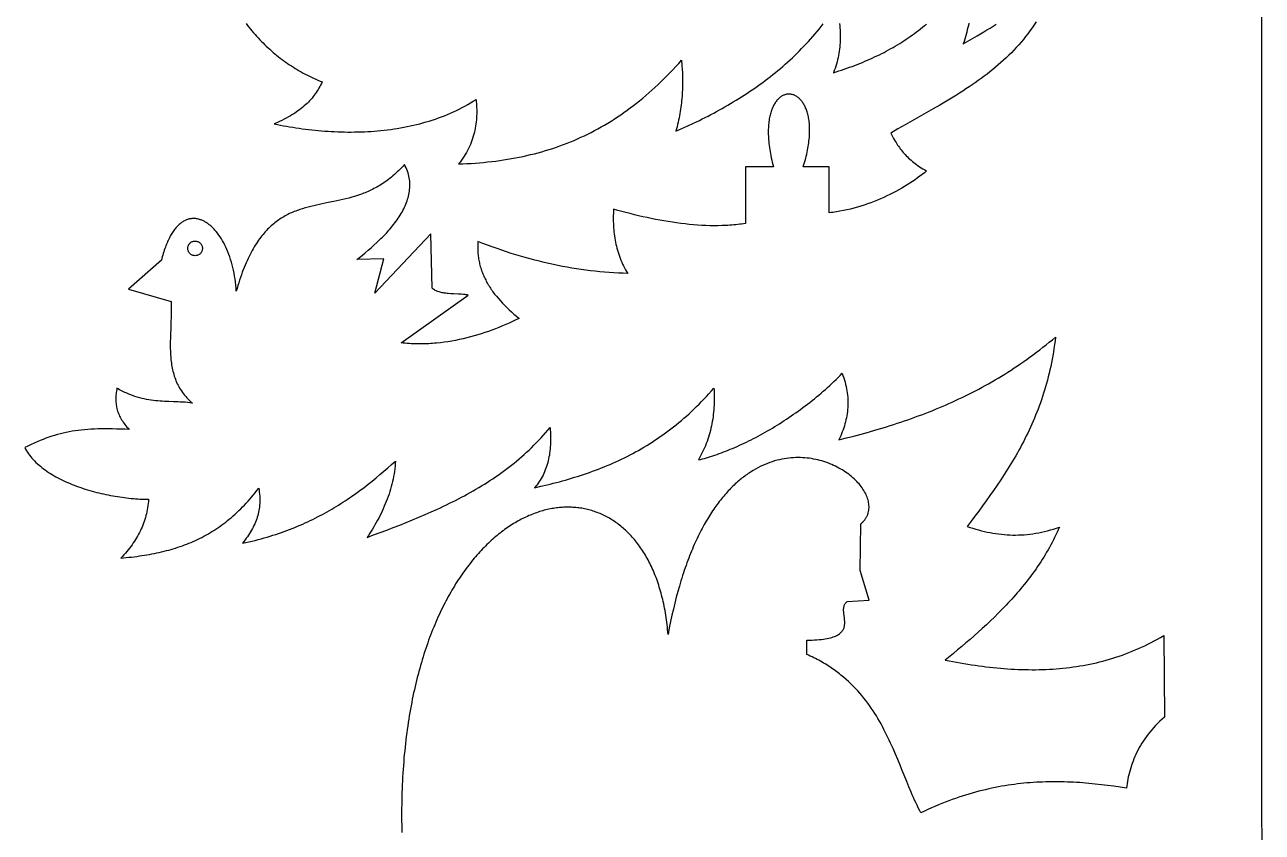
# Model space of a CAD drawing. Extents: x 2 to 372, y 3 to 246.
# Drawn here: x 1.7 to 94.9, y 63.6 to 124.4 of the extents above; entities that cross this region are included whole.
import ezdxf

# ---------------------------------------------------------------- set-up
doc = ezdxf.new("R2010")
doc.units = 0
doc.layers.add('Default_Layer', color=1, linetype='CONTINUOUS')
doc.layers.add('Vetor', color=1, linetype='CONTINUOUS')

msp = doc.modelspace()

# ---------------------------------------------------------------- linework, layer by layer
at = {"layer": 'Default_Layer'}
msp.add_lwpolyline([(13.984, 107.52), (13.986, 107.576), (13.995, 107.631), (14.008, 107.684), (14.027, 107.734), (14.05, 107.782), (14.077, 107.828), (14.109, 107.87), (14.145, 107.909), (14.184, 107.945), (14.226, 107.976), (14.271, 108.004), (14.319, 108.027), (14.37, 108.045), (14.423, 108.059), (14.477, 108.067), (14.534, 108.07), (14.59, 108.067), (14.644, 108.059), (14.697, 108.045), (14.748, 108.027), (14.796, 108.004), (14.841, 107.976), (14.883, 107.945), (14.922, 107.909), (14.958, 107.87), (14.99, 107.828), (15.017, 107.782), (15.04, 107.734), (15.059, 107.684), (15.072, 107.631), (15.081, 107.576), (15.084, 107.52), (15.081, 107.464), (15.072, 107.409), (15.059, 107.357), (15.04, 107.306), (15.017, 107.258), (14.99, 107.213), (14.958, 107.17), (14.922, 107.131), (14.883, 107.096), (14.841, 107.064), (14.796, 107.037), (14.748, 107.013), (14.697, 106.995), (14.644, 106.981), (14.59, 106.973), (14.534, 106.97), (14.477, 106.973), (14.423, 106.981), (14.37, 106.995), (14.319, 107.013), (14.271, 107.037), (14.226, 107.064), (14.184, 107.096), (14.145, 107.131), (14.109, 107.17), (14.077, 107.213), (14.05, 107.258), (14.027, 107.306), (14.008, 107.357), (13.995, 107.409), (13.986, 107.464), (13.984, 107.52)], close=True, dxfattribs=at)
at = {"layer": 'Vetor'}
for points in [[(94.917, 2.779), (94.897, 125.026)], [(77.884, 124.586), (77.734, 124.353), (77.58, 124.125), (77.421, 123.901), (77.259, 123.681), (77.093, 123.465), (76.923, 123.254), (76.75, 123.046), (76.573, 122.842), (76.392, 122.642), (76.208, 122.445), (76.02, 122.252), (75.829, 122.062), (75.634, 121.875), (75.437, 121.691), (75.236, 121.51), (75.032, 121.332), (74.825, 121.156), (74.614, 120.983), (74.401, 120.813), (74.185, 120.645), (73.966, 120.478), (73.744, 120.314), (73.52, 120.152), (73.293, 119.992), (73.063, 119.833), (72.831, 119.676), (72.596, 119.52), (72.359, 119.366), (72.12, 119.213), (71.878, 119.061), (71.634, 118.909), (71.387, 118.759), (71.139, 118.609), (70.636, 118.311), (70.126, 118.014), (69.608, 117.717), (69.084, 117.42), (68.016, 116.819), (67.474, 116.513), (66.928, 116.202), (67.04, 115.992), (67.153, 115.788), (67.27, 115.589), (67.33, 115.491), (67.391, 115.395), (67.454, 115.299), (67.518, 115.205), (67.583, 115.112), (67.651, 115.02), (67.721, 114.929), (67.793, 114.839), (67.867, 114.75), (67.943, 114.662), (68.022, 114.575), (68.104, 114.488), (68.189, 114.403), (68.277, 114.318), (68.368, 114.234), (68.462, 114.151), (68.56, 114.069), (68.662, 113.987), (68.768, 113.906), (68.877, 113.825), (68.99, 113.745), (69.108, 113.665), (69.23, 113.586), (69.357, 113.508), (69.489, 113.429), (69.625, 113.352), (69.465, 113.219), (69.298, 113.086), (69.126, 112.953), (68.947, 112.821), (68.763, 112.69), (68.573, 112.56), (68.378, 112.431), (68.177, 112.304), (67.972, 112.178), (67.762, 112.054), (67.547, 111.932), (67.328, 111.812), (67.105, 111.695), (66.877, 111.58), (66.646, 111.468), (66.411, 111.359), (66.172, 111.254), (65.93, 111.151), (65.685, 111.053), (65.437, 110.958), (65.187, 110.868), (64.933, 110.781), (64.678, 110.699), (64.42, 110.622), (64.16, 110.549), (63.898, 110.482), (63.635, 110.42), (63.37, 110.363), (63.104, 110.312), (62.97, 110.288), (62.836, 110.267), (62.702, 110.246), (62.568, 110.227), (62.434, 110.21), (62.299, 110.195), (62.299, 113.658), (60.338, 113.658), (60.389, 113.823), (60.438, 113.985), (60.483, 114.145), (60.526, 114.303), (60.565, 114.458), (60.601, 114.61), (60.635, 114.761), (60.665, 114.908), (60.693, 115.053), (60.718, 115.196), (60.74, 115.336), (60.759, 115.474), (60.776, 115.609), (60.791, 115.742), (60.802, 115.872), (60.812, 116), (60.819, 116.126), (60.823, 116.248), (60.825, 116.369), (60.825, 116.486), (60.823, 116.602), (60.818, 116.715), (60.812, 116.825), (60.803, 116.932), (60.792, 117.038), (60.779, 117.14), (60.765, 117.24), (60.748, 117.338), (60.73, 117.433), (60.71, 117.526), (60.688, 117.616), (60.664, 117.703), (60.639, 117.788), (60.612, 117.87), (60.584, 117.95), (60.554, 118.027), (60.523, 118.102), (60.49, 118.174), (60.456, 118.243), (60.421, 118.31), (60.384, 118.374), (60.346, 118.436), (60.308, 118.495), (60.268, 118.552), (60.227, 118.606), (60.185, 118.657), (60.142, 118.706), (60.098, 118.752), (60.053, 118.795), (60.008, 118.836), (59.962, 118.874), (59.915, 118.91), (59.867, 118.943), (59.819, 118.973), (59.771, 119.001), (59.721, 119.026), (59.672, 119.048), (59.622, 119.068), (59.572, 119.085), (59.521, 119.1), (59.47, 119.112), (59.419, 119.121), (59.368, 119.127), (59.317, 119.131), (59.265, 119.132), (59.214, 119.131), (59.163, 119.126), (59.111, 119.12), (59.06, 119.11), (59.009, 119.098), (58.959, 119.083), (58.909, 119.065), (58.859, 119.045), (58.809, 119.022), (58.76, 118.996), (58.711, 118.967), (58.663, 118.936), (58.616, 118.902), (58.569, 118.866), (58.523, 118.826), (58.478, 118.784), (58.433, 118.739), (58.389, 118.692), (58.346, 118.642), (58.305, 118.588), (58.264, 118.533), (58.224, 118.474), (58.185, 118.413), (58.147, 118.349), (58.111, 118.282), (58.076, 118.212), (58.042, 118.14), (58.009, 118.065), (57.978, 117.987), (57.949, 117.906), (57.92, 117.823), (57.894, 117.736), (57.868, 117.647), (57.845, 117.555), (57.823, 117.461), (57.803, 117.363), (57.785, 117.263), (57.769, 117.16), (57.754, 117.054), (57.741, 116.945), (57.731, 116.834), (57.722, 116.719), (57.716, 116.602), (57.711, 116.482), (57.709, 116.359), (57.709, 116.233), (57.712, 116.105), (57.716, 115.973), (57.723, 115.839), (57.733, 115.702), (57.745, 115.562), (57.759, 115.419), (57.776, 115.274), (57.796, 115.125), (57.819, 114.974), (57.844, 114.819), (57.872, 114.662), (57.902, 114.502), (57.936, 114.339), (57.972, 114.173), (58.012, 114.004), (58.055, 113.833), (58.1, 113.658), (55.985, 113.658), (55.985, 109.398), (55.843, 109.375), (55.699, 109.354), (55.555, 109.335), (55.41, 109.317), (55.264, 109.301), (55.118, 109.286), (54.971, 109.273), (54.823, 109.261), (54.675, 109.251), (54.526, 109.243), (54.226, 109.23), (53.923, 109.223), (53.619, 109.222), (53.312, 109.226), (53.004, 109.235), (52.694, 109.25), (52.382, 109.269), (52.069, 109.293), (51.755, 109.322), (51.439, 109.356), (51.123, 109.394), (50.806, 109.436), (50.488, 109.482), (50.17, 109.532), (49.851, 109.586), (49.532, 109.643), (49.213, 109.704), (48.894, 109.768), (48.576, 109.836), (48.257, 109.906), (47.94, 109.979), (47.623, 110.055), (47.307, 110.134), (46.992, 110.215), (46.678, 110.298), (46.365, 110.383), (46.054, 110.47), (46.045, 110.316), (46.039, 110.161), (46.034, 110.006), (46.032, 109.851), (46.032, 109.696), (46.035, 109.54), (46.039, 109.385), (46.046, 109.229), (46.056, 109.074), (46.068, 108.919), (46.083, 108.763), (46.101, 108.608), (46.121, 108.454), (46.144, 108.299), (46.17, 108.145), (46.2, 107.991), (46.232, 107.838), (46.267, 107.685), (46.306, 107.533), (46.347, 107.382), (46.392, 107.231), (46.441, 107.08), (46.493, 106.931), (46.548, 106.782), (46.607, 106.634), (46.67, 106.487), (46.736, 106.341), (46.807, 106.196), (46.881, 106.052), (46.959, 105.91), (47.041, 105.768), (47.127, 105.627), (47.127, 105.627), (46.774, 105.641), (46.422, 105.658), (46.071, 105.679), (45.72, 105.703), (45.369, 105.732), (45.019, 105.764), (44.668, 105.8), (44.318, 105.84), (43.969, 105.884), (43.619, 105.932), (43.269, 105.984), (42.919, 106.039), (42.569, 106.099), (42.219, 106.163), (41.869, 106.231), (41.519, 106.303), (41.168, 106.38), (40.817, 106.46), (40.466, 106.545), (40.114, 106.633), (39.762, 106.726), (39.409, 106.824), (39.056, 106.925), (38.701, 107.031), (38.347, 107.142), (37.991, 107.256), (37.635, 107.375), (37.277, 107.499), (36.919, 107.627), (36.56, 107.759), (36.2, 107.896), (35.838, 108.037), (35.831, 107.934), (35.825, 107.83), (35.822, 107.727), (35.82, 107.625), (35.82, 107.524), (35.823, 107.423), (35.827, 107.322), (35.832, 107.222), (35.84, 107.122), (35.85, 107.023), (35.861, 106.925), (35.874, 106.827), (35.89, 106.729), (35.907, 106.632), (35.925, 106.536), (35.946, 106.44), (35.968, 106.344), (35.993, 106.249), (36.019, 106.154), (36.047, 106.06), (36.076, 105.966), (36.108, 105.873), (36.141, 105.78), (36.176, 105.687), (36.212, 105.595), (36.251, 105.503), (36.291, 105.412), (36.333, 105.321), (36.377, 105.23), (36.422, 105.14), (36.469, 105.05), (36.518, 104.961), (36.569, 104.871), (36.621, 104.783), (36.675, 104.694), (36.73, 104.606), (36.788, 104.518), (36.847, 104.431), (36.907, 104.344), (36.97, 104.257), (37.099, 104.084), (37.235, 103.913), (37.378, 103.742), (37.527, 103.573), (37.682, 103.404), (37.844, 103.237), (38.012, 103.07), (38.187, 102.904), (38.367, 102.739), (38.554, 102.575), (38.747, 102.412), (38.946, 102.249), (38.698, 102.129), (38.448, 102.012), (38.195, 101.898), (37.94, 101.786), (37.683, 101.677), (37.424, 101.571), (37.162, 101.469), (36.898, 101.369), (36.632, 101.274), (36.364, 101.181), (36.094, 101.093), (35.823, 101.009), (35.549, 100.928), (35.273, 100.852), (34.996, 100.781), (34.717, 100.714), (34.436, 100.652), (34.153, 100.595), (33.869, 100.542), (33.584, 100.496), (33.297, 100.454), (33.009, 100.418), (32.719, 100.388), (32.574, 100.375), (32.428, 100.364), (32.282, 100.354), (32.136, 100.345), (31.989, 100.339), (31.842, 100.333), (31.695, 100.33), (31.548, 100.328), (31.4, 100.327), (31.252, 100.328), (31.104, 100.331), (30.956, 100.336), (30.807, 100.342), (30.658, 100.35), (30.509, 100.36), (30.36, 100.372), (30.21, 100.385), (30.06, 100.4), (35.11, 104), (35.024, 104.015), (34.936, 104.029), (34.846, 104.041), (34.754, 104.051), (34.567, 104.067), (34.375, 104.079), (33.988, 104.098), (33.795, 104.108), (33.605, 104.121), (33.511, 104.13), (33.419, 104.139), (33.328, 104.15), (33.24, 104.163), (33.153, 104.178), (33.068, 104.195), (32.986, 104.215), (32.907, 104.237), (32.83, 104.262), (32.756, 104.29), (32.686, 104.321), (32.619, 104.356), (32.556, 104.395), (32.497, 104.437), (32.469, 104.46), (32.442, 104.484), (32.416, 104.509), (32.391, 104.535), (32.294, 108.621), (28.069, 104.146), (28.749, 106.724), (26.71, 106.675), (26.924, 106.842), (27.14, 107.015), (27.357, 107.193), (27.575, 107.376), (27.793, 107.563), (28.009, 107.756), (28.223, 107.953), (28.434, 108.155), (28.538, 108.258), (28.641, 108.361), (28.743, 108.465), (28.844, 108.571), (28.943, 108.677), (29.041, 108.785), (29.137, 108.893), (29.231, 109.002), (29.323, 109.112), (29.414, 109.223), (29.502, 109.334), (29.588, 109.447), (29.672, 109.56), (29.753, 109.674), (29.832, 109.789), (29.908, 109.904), (29.982, 110.02), (30.053, 110.137), (30.12, 110.254), (30.185, 110.372), (30.246, 110.491), (30.305, 110.61), (30.359, 110.729), (30.411, 110.849), (30.458, 110.97), (30.502, 111.091), (30.542, 111.213), (30.579, 111.335), (30.611, 111.457), (30.639, 111.58), (30.662, 111.703), (30.681, 111.826), (30.696, 111.95), (30.706, 112.074), (30.712, 112.198), (30.712, 112.323), (30.708, 112.447), (30.699, 112.572), (30.684, 112.697), (30.664, 112.822), (30.639, 112.948), (30.608, 113.073), (30.572, 113.199), (30.53, 113.324), (30.482, 113.45), (30.429, 113.575), (30.369, 113.701), (30.303, 113.826), (30.196, 113.708), (30.089, 113.593), (29.982, 113.482), (29.874, 113.375), (29.766, 113.271), (29.658, 113.17), (29.549, 113.073), (29.44, 112.978), (29.331, 112.887), (29.222, 112.8), (29.112, 112.715), (29.003, 112.633), (28.893, 112.554), (28.782, 112.477), (28.672, 112.404), (28.562, 112.333), (28.451, 112.265), (28.34, 112.199), (28.229, 112.136), (28.118, 112.075), (28.007, 112.016), (27.895, 111.96), (27.784, 111.906), (27.672, 111.854), (27.56, 111.804), (27.449, 111.755), (27.337, 111.709), (27.225, 111.665), (27.113, 111.622), (27.001, 111.581), (26.778, 111.504), (26.554, 111.433), (26.33, 111.367), (26.106, 111.305), (25.883, 111.248), (25.66, 111.195), (25.438, 111.144), (25.216, 111.096), (24.995, 111.05), (24.554, 110.961), (24.117, 110.874), (23.9, 110.829), (23.684, 110.782), (23.47, 110.734), (23.257, 110.682), (23.045, 110.628), (22.834, 110.57), (22.625, 110.508), (22.418, 110.44), (22.315, 110.405), (22.213, 110.368), (22.111, 110.329), (22.009, 110.289), (21.908, 110.247), (21.807, 110.204), (21.707, 110.159), (21.607, 110.112), (21.508, 110.063), (21.41, 110.012), (21.312, 109.959), (21.214, 109.903), (21.117, 109.846), (21.021, 109.786), (20.925, 109.724), (20.83, 109.66), (20.735, 109.593), (20.641, 109.524), (20.548, 109.451), (20.455, 109.377), (20.363, 109.299), (20.271, 109.219), (20.181, 109.135), (20.091, 109.049), (20.001, 108.96), (19.913, 108.867), (19.825, 108.772), (19.737, 108.673), (19.651, 108.57), (19.565, 108.465), (19.48, 108.356), (19.396, 108.243), (19.312, 108.127), (19.229, 108.007), (19.148, 107.883), (19.066, 107.755), (18.986, 107.624), (18.907, 107.488), (18.828, 107.349), (18.75, 107.205), (18.673, 107.058), (18.597, 106.906), (18.522, 106.749), (18.448, 106.589), (18.375, 106.423), (18.302, 106.254), (18.231, 106.079), (18.16, 105.9), (18.09, 105.717), (18.022, 105.528), (17.954, 105.335), (17.887, 105.136), (17.821, 104.933), (17.757, 104.724), (17.693, 104.511), (17.63, 104.292), (17.617, 104.527), (17.598, 104.76), (17.574, 104.989), (17.545, 105.215), (17.512, 105.438), (17.473, 105.656), (17.43, 105.871), (17.382, 106.082), (17.33, 106.289), (17.274, 106.491), (17.214, 106.689), (17.15, 106.882), (17.082, 107.07), (17.01, 107.254), (16.935, 107.432), (16.857, 107.605), (16.776, 107.772), (16.691, 107.934), (16.604, 108.091), (16.514, 108.241), (16.421, 108.385), (16.326, 108.523), (16.228, 108.655), (16.128, 108.78), (16.027, 108.898), (15.975, 108.955), (15.923, 109.01), (15.87, 109.063), (15.817, 109.115), (15.764, 109.164), (15.71, 109.212), (15.656, 109.258), (15.602, 109.302), (15.547, 109.344), (15.492, 109.385), (15.437, 109.423), (15.381, 109.46), (15.325, 109.494), (15.269, 109.527), (15.213, 109.558), (15.156, 109.586), (15.1, 109.613), (15.043, 109.638), (14.986, 109.66), (14.928, 109.68), (14.871, 109.699), (14.814, 109.715), (14.756, 109.729), (14.699, 109.741), (14.641, 109.751), (14.584, 109.758), (14.526, 109.763), (14.468, 109.766), (14.411, 109.767), (14.353, 109.766), (14.296, 109.762), (14.238, 109.756), (14.181, 109.747), (14.124, 109.736), (14.067, 109.723), (14.01, 109.708), (13.953, 109.69), (13.897, 109.669), (13.84, 109.646), (13.784, 109.621), (13.729, 109.593), (13.673, 109.563), (13.618, 109.53), (13.563, 109.494), (13.508, 109.456), (13.454, 109.415), (13.4, 109.372), (13.346, 109.326), (13.293, 109.278), (13.24, 109.226), (13.188, 109.172), (13.136, 109.116), (13.084, 109.056), (13.033, 108.994), (12.983, 108.929), (12.932, 108.862), (12.883, 108.791), (12.834, 108.718), (12.786, 108.642), (12.738, 108.563), (12.691, 108.481), (12.644, 108.396), (12.598, 108.308), (12.553, 108.217), (12.508, 108.124), (12.464, 108.027), (12.421, 107.927), (12.379, 107.825), (12.337, 107.719), (12.296, 107.61), (12.256, 107.498), (12.216, 107.383), (12.178, 107.265), (12.14, 107.144), (12.103, 107.019), (12.067, 106.892), (12.032, 106.761), (11.998, 106.627), (9.521, 104.438), (12.726, 103.513), (12.736, 103.274), (12.74, 103.031), (12.74, 102.785), (12.736, 102.538), (12.729, 102.288), (12.72, 102.037), (12.699, 101.53), (12.679, 101.021), (12.671, 100.765), (12.665, 100.51), (12.663, 100.255), (12.666, 100.001), (12.673, 99.747), (12.679, 99.621), (12.686, 99.495), (12.695, 99.37), (12.705, 99.245), (12.718, 99.12), (12.732, 98.996), (12.749, 98.873), (12.767, 98.75), (12.788, 98.628), (12.812, 98.506), (12.837, 98.385), (12.865, 98.265), (12.896, 98.145), (12.93, 98.026), (12.966, 97.909), (13.005, 97.792), (13.048, 97.675), (13.093, 97.56), (13.142, 97.446), (13.194, 97.333), (13.25, 97.221), (13.309, 97.11), (13.371, 97), (13.438, 96.891), (13.508, 96.784), (13.582, 96.677), (13.66, 96.572), (13.742, 96.469), (13.829, 96.366), (13.92, 96.265), (14.015, 96.166), (14.115, 96.068), (14.219, 95.971), (14.328, 95.876), (14.142, 95.897), (13.958, 95.915), (13.777, 95.93), (13.598, 95.942), (13.422, 95.953), (13.248, 95.961), (12.904, 95.976), (12.565, 95.989), (12.229, 96.004), (12.062, 96.013), (11.895, 96.024), (11.728, 96.037), (11.561, 96.052), (11.393, 96.071), (11.224, 96.093), (11.054, 96.119), (10.883, 96.149), (10.711, 96.184), (10.536, 96.224), (10.36, 96.269), (10.182, 96.321), (10.001, 96.378), (9.817, 96.443), (9.631, 96.515), (9.536, 96.553), (9.441, 96.594), (9.345, 96.636), (9.248, 96.681), (9.151, 96.728), (9.052, 96.777), (8.952, 96.828), (8.852, 96.881), (8.75, 96.937), (8.647, 96.995), (8.628, 96.885), (8.61, 96.776), (8.596, 96.668), (8.584, 96.562), (8.574, 96.457), (8.568, 96.353), (8.565, 96.25), (8.564, 96.148), (8.566, 96.047), (8.572, 95.948), (8.581, 95.849), (8.592, 95.751), (8.607, 95.653), (8.625, 95.557), (8.647, 95.461), (8.672, 95.365), (8.7, 95.271), (8.732, 95.176), (8.767, 95.083), (8.806, 94.989), (8.848, 94.896), (8.894, 94.804), (8.944, 94.711), (8.998, 94.619), (9.055, 94.527), (9.117, 94.435), (9.182, 94.343), (9.252, 94.251), (9.325, 94.159), (9.402, 94.067), (9.484, 93.974), (9.57, 93.882), (9.243, 93.897), (8.926, 93.91), (8.618, 93.92), (8.32, 93.927), (8.03, 93.931), (7.748, 93.932), (7.474, 93.93), (7.207, 93.924), (6.947, 93.915), (6.693, 93.903), (6.445, 93.887), (6.202, 93.867), (5.964, 93.843), (5.73, 93.816), (5.5, 93.784), (5.273, 93.748), (5.049, 93.708), (4.827, 93.663), (4.607, 93.614), (4.389, 93.561), (4.172, 93.502), (3.955, 93.439), (3.738, 93.371), (3.52, 93.298), (3.302, 93.22), (3.082, 93.136), (2.86, 93.048), (2.635, 92.953), (2.408, 92.853), (2.178, 92.748), (1.943, 92.637), (1.704, 92.52), (1.768, 92.4), (1.837, 92.283), (1.91, 92.168), (1.988, 92.054), (2.07, 91.942), (2.157, 91.832), (2.248, 91.724), (2.344, 91.618), (2.443, 91.514), (2.546, 91.411), (2.653, 91.311), (2.764, 91.212), (2.879, 91.115), (2.997, 91.02), (3.118, 90.927), (3.243, 90.835), (3.371, 90.746), (3.502, 90.658), (3.636, 90.572), (3.772, 90.488), (3.912, 90.406), (4.054, 90.326), (4.199, 90.248), (4.347, 90.171), (4.496, 90.096), (4.648, 90.023), (4.802, 89.952), (4.958, 89.883), (5.116, 89.816), (5.276, 89.751), (5.437, 89.687), (5.601, 89.625), (5.765, 89.565), (5.931, 89.507), (6.098, 89.451), (6.267, 89.397), (6.436, 89.344), (6.607, 89.294), (6.778, 89.245), (6.95, 89.198), (7.123, 89.153), (7.296, 89.11), (7.47, 89.068), (7.644, 89.029), (7.818, 88.991), (7.992, 88.955), (8.167, 88.922), (8.341, 88.889), (8.515, 88.859), (8.689, 88.831), (8.862, 88.804), (9.035, 88.78), (9.207, 88.757), (9.378, 88.736), (9.548, 88.717), (9.718, 88.699), (9.886, 88.684), (10.054, 88.67), (10.22, 88.659), (10.384, 88.649), (10.547, 88.641), (10.709, 88.635), (10.869, 88.63), (11.027, 88.628), (11.014, 88.468), (10.999, 88.31), (10.979, 88.153), (10.957, 87.999), (10.931, 87.846), (10.901, 87.695), (10.869, 87.546), (10.832, 87.398), (10.793, 87.252), (10.75, 87.108), (10.703, 86.964), (10.653, 86.823), (10.6, 86.682), (10.543, 86.543), (10.483, 86.405), (10.42, 86.269), (10.353, 86.133), (10.282, 85.999), (10.209, 85.866), (10.131, 85.733), (10.051, 85.602), (9.967, 85.471), (9.879, 85.341), (9.789, 85.212), (9.694, 85.084), (9.597, 84.956), (9.495, 84.829), (9.391, 84.703), (9.283, 84.577), (9.172, 84.451), (9.057, 84.326), (8.939, 84.201), (9.346, 84.24), (9.548, 84.262), (9.747, 84.284), (9.945, 84.308), (10.141, 84.334), (10.336, 84.361), (10.528, 84.389), (10.72, 84.419), (10.909, 84.45), (11.097, 84.483), (11.284, 84.518), (11.469, 84.554), (11.652, 84.592), (11.834, 84.632), (12.014, 84.673), (12.193, 84.717), (12.371, 84.762), (12.547, 84.809), (12.722, 84.858), (12.895, 84.908), (13.067, 84.961), (13.238, 85.016), (13.407, 85.073), (13.575, 85.132), (13.742, 85.193), (13.907, 85.256), (14.072, 85.321), (14.235, 85.389), (14.397, 85.459), (14.557, 85.531), (14.717, 85.606), (14.875, 85.683), (15.032, 85.763), (15.189, 85.844), (15.344, 85.929), (15.498, 86.016), (15.651, 86.105), (15.803, 86.197), (15.954, 86.292), (16.104, 86.39), (16.253, 86.49), (16.401, 86.593), (16.548, 86.698), (16.694, 86.807), (16.84, 86.918), (16.984, 87.033), (17.128, 87.15), (17.271, 87.27), (17.413, 87.393), (17.554, 87.519), (17.695, 87.649), (17.834, 87.781), (17.974, 87.917), (18.112, 88.056), (18.25, 88.198), (18.387, 88.343), (18.523, 88.492), (18.659, 88.644), (18.794, 88.799), (18.929, 88.958), (19.063, 89.12), (19.196, 89.286), (19.329, 89.455), (19.353, 89.304), (19.373, 89.156), (19.388, 89.01), (19.399, 88.866), (19.406, 88.725), (19.408, 88.585), (19.407, 88.448), (19.402, 88.312), (19.392, 88.178), (19.379, 88.045), (19.361, 87.914), (19.34, 87.785), (19.314, 87.656), (19.285, 87.529), (19.251, 87.403), (19.214, 87.278), (19.173, 87.154), (19.128, 87.03), (19.08, 86.908), (19.028, 86.785), (18.971, 86.663), (18.912, 86.542), (18.848, 86.42), (18.781, 86.299), (18.71, 86.178), (18.636, 86.057), (18.558, 85.935), (18.477, 85.813), (18.392, 85.691), (18.303, 85.568), (18.211, 85.444), (18.116, 85.32), (18.356, 85.372), (18.593, 85.426), (18.827, 85.481), (19.059, 85.538), (19.289, 85.597), (19.516, 85.658), (19.74, 85.721), (19.962, 85.785), (20.182, 85.851), (20.399, 85.919), (20.614, 85.988), (20.827, 86.059), (21.037, 86.131), (21.245, 86.205), (21.451, 86.281), (21.655, 86.358), (21.856, 86.437), (22.056, 86.517), (22.254, 86.599), (22.449, 86.682), (22.643, 86.767), (22.834, 86.853), (23.024, 86.941), (23.212, 87.03), (23.398, 87.12), (23.582, 87.212), (23.765, 87.305), (23.946, 87.399), (24.125, 87.495), (24.302, 87.591), (24.478, 87.689), (24.652, 87.789), (24.825, 87.889), (24.996, 87.991), (25.166, 88.094), (25.335, 88.198), (25.502, 88.303), (25.667, 88.41), (25.832, 88.517), (25.995, 88.625), (26.157, 88.735), (26.318, 88.846), (26.635, 89.07), (26.949, 89.298), (27.258, 89.529), (27.564, 89.765), (27.866, 90.003), (28.165, 90.245), (28.462, 90.49), (28.755, 90.738), (29.046, 90.989), (29.336, 91.242), (29.623, 91.498), (29.613, 91.305), (29.598, 91.112), (29.578, 90.919), (29.553, 90.727), (29.524, 90.534), (29.49, 90.343), (29.452, 90.151), (29.41, 89.96), (29.364, 89.77), (29.314, 89.581), (29.26, 89.392), (29.202, 89.204), (29.141, 89.018), (29.076, 88.832), (29.008, 88.647), (28.937, 88.464), (28.863, 88.282), (28.787, 88.101), (28.707, 87.922), (28.625, 87.744), (28.541, 87.568), (28.454, 87.393), (28.365, 87.22), (28.274, 87.049), (28.18, 86.88), (28.086, 86.713), (27.989, 86.548), (27.891, 86.386), (27.792, 86.225), (27.691, 86.067), (27.589, 85.911), (27.487, 85.758), (27.985, 85.943), (28.48, 86.129), (28.972, 86.316), (29.461, 86.504), (29.947, 86.694), (30.43, 86.886), (30.909, 87.081), (31.385, 87.278), (31.856, 87.479), (32.324, 87.684), (32.788, 87.893), (33.018, 87.999), (33.247, 88.107), (33.475, 88.215), (33.701, 88.326), (33.927, 88.437), (34.151, 88.55), (34.375, 88.664), (34.597, 88.78), (34.818, 88.898), (35.037, 89.017), (35.255, 89.138), (35.472, 89.261), (35.688, 89.385), (35.902, 89.512), (36.115, 89.64), (36.327, 89.77), (36.537, 89.903), (36.745, 90.037), (36.953, 90.174), (37.158, 90.313), (37.363, 90.454), (37.566, 90.597), (37.767, 90.742), (37.967, 90.891), (38.165, 91.041), (38.362, 91.194), (38.557, 91.35), (38.75, 91.508), (38.942, 91.669), (39.132, 91.832), (39.32, 91.999), (39.507, 92.168), (39.692, 92.34), (39.875, 92.515), (40.057, 92.693), (40.237, 92.874), (40.414, 93.058), (40.591, 93.246), (40.765, 93.436), (40.937, 93.63), (41.108, 93.827), (41.276, 94.028), (41.289, 93.86), (41.299, 93.693), (41.306, 93.528), (41.31, 93.364), (41.312, 93.202), (41.31, 93.042), (41.306, 92.883), (41.299, 92.726), (41.289, 92.57), (41.276, 92.416), (41.26, 92.264), (41.241, 92.113), (41.218, 91.964), (41.192, 91.817), (41.163, 91.672), (41.131, 91.528), (41.095, 91.387), (41.056, 91.247), (41.013, 91.109), (40.966, 90.974), (40.916, 90.84), (40.863, 90.708), (40.805, 90.578), (40.744, 90.45), (40.679, 90.324), (40.61, 90.2), (40.537, 90.079), (40.46, 89.959), (40.379, 89.842), (40.294, 89.727), (40.205, 89.614), (40.111, 89.504), (40.582, 89.608), (41.05, 89.718), (41.283, 89.774), (41.515, 89.832), (41.747, 89.892), (41.978, 89.953), (42.208, 90.016), (42.437, 90.08), (42.666, 90.146), (42.894, 90.214), (43.122, 90.283), (43.349, 90.354), (43.575, 90.426), (43.8, 90.501), (44.024, 90.577), (44.248, 90.656), (44.471, 90.736), (44.693, 90.818), (44.915, 90.902), (45.135, 90.988), (45.355, 91.077), (45.574, 91.167), (45.792, 91.26), (46.01, 91.355), (46.226, 91.452), (46.442, 91.551), (46.657, 91.653), (46.871, 91.757), (47.085, 91.863), (47.297, 91.972), (47.509, 92.084), (47.72, 92.198), (47.929, 92.314), (48.138, 92.434), (48.347, 92.556), (48.554, 92.68), (48.76, 92.807), (48.966, 92.937), (49.17, 93.07), (49.374, 93.206), (49.577, 93.345), (49.778, 93.486), (49.979, 93.631), (50.179, 93.778), (50.378, 93.929), (50.576, 94.082), (50.773, 94.239), (50.969, 94.399), (51.164, 94.562), (51.358, 94.729), (51.552, 94.899), (51.744, 95.072), (51.935, 95.248), (52.125, 95.428), (52.314, 95.611), (52.502, 95.798), (52.689, 95.989), (52.876, 96.183), (53.061, 96.38), (53.244, 96.581), (53.427, 96.786), (53.609, 96.995), (53.621, 96.813), (53.63, 96.631), (53.636, 96.449), (53.639, 96.268), (53.638, 96.088), (53.635, 95.908), (53.628, 95.728), (53.618, 95.549), (53.605, 95.371), (53.589, 95.194), (53.57, 95.017), (53.548, 94.842), (53.522, 94.667), (53.494, 94.493), (53.462, 94.321), (53.427, 94.149), (53.389, 93.979), (53.348, 93.81), (53.304, 93.642), (53.256, 93.475), (53.206, 93.31), (53.152, 93.146), (53.096, 92.983), (53.036, 92.822), (52.973, 92.663), (52.907, 92.505), (52.837, 92.349), (52.765, 92.195), (52.689, 92.042), (52.611, 91.891), (52.529, 91.742), (52.444, 91.595), (52.594, 91.632), (52.745, 91.672), (52.898, 91.713), (53.053, 91.757), (53.209, 91.804), (53.367, 91.853), (53.527, 91.904), (53.688, 91.957), (53.85, 92.013), (54.014, 92.071), (54.179, 92.131), (54.345, 92.194), (54.513, 92.258), (54.681, 92.325), (54.851, 92.394), (55.021, 92.466), (55.193, 92.539), (55.365, 92.615), (55.538, 92.692), (55.712, 92.772), (55.887, 92.854), (56.062, 92.938), (56.238, 93.024), (56.415, 93.112), (56.592, 93.202), (56.769, 93.294), (56.947, 93.388), (57.125, 93.484), (57.303, 93.582), (57.482, 93.682), (57.661, 93.784), (57.84, 93.888), (58.019, 93.993), (58.197, 94.101), (58.376, 94.21), (58.555, 94.321), (58.733, 94.434), (58.911, 94.549), (59.089, 94.666), (59.267, 94.784), (59.444, 94.904), (59.621, 95.026), (59.797, 95.15), (59.972, 95.275), (60.147, 95.402), (60.321, 95.531), (60.495, 95.661), (60.667, 95.793), (60.839, 95.927), (61.01, 96.062), (61.18, 96.199), (61.348, 96.337), (61.516, 96.477), (61.683, 96.618), (61.848, 96.761), (62.012, 96.906), (62.175, 97.052), (62.336, 97.199), (62.496, 97.348), (62.654, 97.498), (62.811, 97.65), (62.966, 97.803), (63.12, 97.958), (63.272, 98.114), (63.334, 97.944), (63.392, 97.776), (63.445, 97.609), (63.492, 97.444), (63.535, 97.279), (63.573, 97.116), (63.606, 96.954), (63.634, 96.793), (63.658, 96.633), (63.677, 96.473), (63.691, 96.315), (63.701, 96.158), (63.707, 96.001), (63.708, 95.845), (63.704, 95.69), (63.696, 95.536), (63.685, 95.382), (63.668, 95.228), (63.648, 95.075), (63.623, 94.922), (63.595, 94.77), (63.562, 94.618), (63.526, 94.466), (63.486, 94.315), (63.441, 94.164), (63.393, 94.012), (63.342, 93.861), (63.286, 93.71), (63.227, 93.558), (63.165, 93.407), (63.099, 93.255), (63.029, 93.103), (63.595, 93.246), (64.157, 93.392), (64.713, 93.542), (65.265, 93.695), (65.813, 93.853), (66.356, 94.014), (66.625, 94.097), (66.894, 94.181), (67.162, 94.266), (67.428, 94.353), (67.694, 94.441), (67.959, 94.53), (68.222, 94.621), (68.485, 94.713), (68.747, 94.807), (69.008, 94.902), (69.268, 94.999), (69.527, 95.097), (69.785, 95.198), (70.042, 95.3), (70.298, 95.403), (70.554, 95.509), (70.809, 95.616), (71.063, 95.725), (71.316, 95.836), (71.569, 95.949), (71.82, 96.064), (72.071, 96.181), (72.321, 96.3), (72.571, 96.422), (72.82, 96.545), (73.068, 96.671), (73.316, 96.798), (73.563, 96.928), (73.809, 97.061), (74.055, 97.196), (74.3, 97.333), (74.544, 97.472), (74.788, 97.614), (75.032, 97.759), (75.275, 97.906), (75.517, 98.056), (75.759, 98.208), (76.001, 98.363), (76.242, 98.521), (76.483, 98.682), (76.723, 98.845), (76.963, 99.011), (77.202, 99.18), (77.442, 99.352), (77.68, 99.527), (77.919, 99.705), (78.157, 99.886), (78.395, 100.07), (78.632, 100.257), (78.87, 100.448), (79.107, 100.641), (79.343, 100.838), (79.309, 100.553), (79.271, 100.271), (79.23, 99.992), (79.186, 99.716), (79.139, 99.442), (79.09, 99.172), (79.037, 98.904), (78.982, 98.639), (78.924, 98.377), (78.863, 98.117), (78.8, 97.86), (78.734, 97.605), (78.666, 97.353), (78.595, 97.104), (78.521, 96.856), (78.445, 96.611), (78.367, 96.368), (78.286, 96.128), (78.203, 95.889), (78.117, 95.653), (78.03, 95.419), (77.94, 95.186), (77.848, 94.956), (77.754, 94.728), (77.657, 94.501), (77.559, 94.276), (77.459, 94.054), (77.356, 93.832), (77.252, 93.613), (77.146, 93.395), (77.038, 93.178), (76.928, 92.963), (76.816, 92.75), (76.703, 92.538), (76.588, 92.327), (76.471, 92.118), (76.353, 91.91), (76.233, 91.703), (76.111, 91.497), (75.988, 91.293), (75.864, 91.089), (75.738, 90.887), (75.611, 90.685), (75.482, 90.484), (75.352, 90.285), (75.221, 90.086), (74.955, 89.69), (74.685, 89.297), (74.41, 88.906), (74.132, 88.517), (73.849, 88.129), (73.564, 87.742), (73.276, 87.357), (72.985, 86.971), (72.691, 86.585), (72.908, 86.512), (73.124, 86.444), (73.34, 86.38), (73.555, 86.319), (73.77, 86.263), (73.985, 86.212), (74.199, 86.164), (74.414, 86.121), (74.628, 86.083), (74.842, 86.049), (75.056, 86.019), (75.27, 85.994), (75.484, 85.973), (75.698, 85.958), (75.912, 85.947), (76.127, 85.94), (76.342, 85.939), (76.557, 85.943), (76.772, 85.951), (76.988, 85.965), (77.205, 85.983), (77.422, 86.007), (77.64, 86.036), (77.858, 86.07), (78.077, 86.109), (78.297, 86.154), (78.517, 86.204), (78.739, 86.259), (78.961, 86.32), (79.185, 86.386), (79.409, 86.459), (79.635, 86.536), (79.549, 86.339), (79.461, 86.144), (79.371, 85.951), (79.278, 85.759), (79.183, 85.568), (79.086, 85.379), (78.987, 85.192), (78.885, 85.006), (78.781, 84.822), (78.675, 84.639), (78.567, 84.458), (78.457, 84.278), (78.345, 84.1), (78.232, 83.923), (78.116, 83.747), (77.998, 83.573), (77.879, 83.4), (77.758, 83.228), (77.635, 83.058), (77.51, 82.889), (77.384, 82.722), (77.256, 82.556), (77.127, 82.391), (76.996, 82.227), (76.864, 82.064), (76.731, 81.903), (76.596, 81.743), (76.459, 81.584), (76.322, 81.427), (76.183, 81.27), (76.043, 81.115), (75.902, 80.96), (75.76, 80.807), (75.616, 80.655), (75.327, 80.354), (75.034, 80.057), (74.737, 79.765), (74.437, 79.476), (74.135, 79.19), (73.83, 78.909), (73.524, 78.631), (73.215, 78.356), (72.906, 78.085), (72.595, 77.816), (72.284, 77.551), (71.973, 77.288), (71.661, 77.028), (71.04, 76.515), (71.324, 76.461), (71.607, 76.408), (71.889, 76.357), (72.17, 76.309), (72.45, 76.262), (72.729, 76.217), (73.006, 76.175), (73.283, 76.134), (73.559, 76.096), (73.834, 76.059), (74.108, 76.025), (74.381, 75.994), (74.652, 75.964), (74.923, 75.937), (75.194, 75.912), (75.463, 75.89), (75.731, 75.87), (75.998, 75.853), (76.265, 75.838), (76.53, 75.825), (76.795, 75.815), (77.059, 75.808), (77.322, 75.804), (77.584, 75.802), (77.846, 75.803), (78.106, 75.807), (78.366, 75.813), (78.625, 75.823), (78.883, 75.835), (79.14, 75.85), (79.397, 75.868), (79.653, 75.889), (79.908, 75.913), (80.162, 75.94), (80.416, 75.971), (80.669, 76.004), (80.921, 76.041), (81.173, 76.081), (81.424, 76.124), (81.674, 76.17), (81.923, 76.22), (82.172, 76.273), (82.42, 76.329), (82.668, 76.389), (82.915, 76.452), (83.161, 76.519), (83.407, 76.59), (83.652, 76.664), (83.896, 76.741), (84.14, 76.822), (84.384, 76.907), (84.626, 76.996), (84.869, 77.088), (85.111, 77.185), (85.352, 77.285), (85.592, 77.389), (85.833, 77.496), (86.072, 77.608), (86.311, 77.724), (86.55, 77.844), (86.788, 77.968), (87.026, 78.096), (87.264, 78.228), (87.501, 78.364), (87.549, 72.235), (87.372, 72.076), (87.202, 71.916), (87.039, 71.755), (86.882, 71.594), (86.733, 71.431), (86.589, 71.268), (86.452, 71.103), (86.321, 70.938), (86.196, 70.772), (86.077, 70.606), (85.964, 70.439), (85.856, 70.271), (85.754, 70.103), (85.657, 69.934), (85.566, 69.765), (85.479, 69.596), (85.398, 69.426), (85.322, 69.256), (85.25, 69.086), (85.183, 68.916), (85.12, 68.746), (85.061, 68.576), (85.007, 68.405), (84.957, 68.235), (84.91, 68.065), (84.868, 67.895), (84.829, 67.726), (84.794, 67.557), (84.761, 67.388), (84.733, 67.219), (84.707, 67.051), (84.684, 66.884), (84.211, 66.956), (83.739, 67.024), (83.269, 67.086), (82.8, 67.144), (82.333, 67.195), (82.099, 67.218), (81.866, 67.24), (81.633, 67.26), (81.4, 67.279), (81.168, 67.296), (80.935, 67.311), (80.702, 67.324), (80.47, 67.336), (80.237, 67.345), (80.004, 67.353), (79.772, 67.358), (79.539, 67.361), (79.306, 67.363), (79.072, 67.362), (78.839, 67.359), (78.605, 67.354), (78.371, 67.346), (78.136, 67.337), (77.902, 67.324), (77.666, 67.31), (77.431, 67.293), (77.195, 67.273), (76.958, 67.251), (76.721, 67.226), (76.483, 67.199), (76.245, 67.168), (76.006, 67.135), (75.767, 67.1), (75.526, 67.061), (75.285, 67.02), (75.044, 66.975), (74.801, 66.928), (74.558, 66.877), (74.313, 66.824), (74.068, 66.767), (73.822, 66.708), (73.575, 66.645), (73.327, 66.578), (73.078, 66.509), (72.828, 66.436), (72.577, 66.359), (72.324, 66.28), (72.071, 66.196), (71.816, 66.109), (71.56, 66.019), (71.303, 65.925), (71.044, 65.827), (70.784, 65.725), (70.523, 65.62), (70.261, 65.511), (69.997, 65.398), (69.731, 65.281), (69.464, 65.16), (69.195, 65.035), (69.1, 65.221), (69.006, 65.409), (68.914, 65.599), (68.823, 65.791), (68.734, 65.984), (68.646, 66.179), (68.559, 66.376), (68.473, 66.574), (68.304, 66.975), (68.136, 67.38), (67.802, 68.201), (67.634, 68.615), (67.462, 69.031), (67.287, 69.447), (67.107, 69.863), (67.014, 70.071), (66.92, 70.279), (66.824, 70.486), (66.726, 70.693), (66.626, 70.899), (66.523, 71.104), (66.418, 71.309), (66.31, 71.512), (66.2, 71.715), (66.087, 71.916), (65.97, 72.116), (65.851, 72.315), (65.728, 72.513), (65.601, 72.709), (65.471, 72.903), (65.337, 73.096), (65.2, 73.287), (65.058, 73.476), (64.912, 73.663), (64.761, 73.848), (64.606, 74.031), (64.446, 74.211), (64.282, 74.389), (64.112, 74.565), (63.938, 74.738), (63.758, 74.908), (63.572, 75.075), (63.381, 75.24), (63.284, 75.321), (63.185, 75.401), (63.084, 75.481), (62.982, 75.56), (62.879, 75.638), (62.774, 75.715), (62.667, 75.792), (62.559, 75.867), (62.449, 75.942), (62.338, 76.016), (62.225, 76.089), (62.11, 76.161), (61.994, 76.232), (61.876, 76.303), (61.757, 76.372), (61.635, 76.441), (61.512, 76.508), (61.388, 76.575), (61.261, 76.64), (61.133, 76.705), (61.003, 76.768), (60.871, 76.831), (60.737, 76.893), (60.601, 76.953), (60.601, 78.023), (60.811, 78.026), (61.01, 78.031), (61.199, 78.039), (61.379, 78.05), (61.549, 78.064), (61.71, 78.08), (61.862, 78.099), (62.005, 78.121), (62.14, 78.145), (62.266, 78.171), (62.385, 78.2), (62.496, 78.231), (62.599, 78.264), (62.695, 78.299), (62.784, 78.336), (62.866, 78.374), (62.942, 78.415), (63.011, 78.458), (63.074, 78.502), (63.132, 78.547), (63.184, 78.595), (63.23, 78.643), (63.272, 78.693), (63.309, 78.744), (63.341, 78.797), (63.369, 78.85), (63.393, 78.905), (63.413, 78.961), (63.43, 79.017), (63.443, 79.074), (63.453, 79.132), (63.46, 79.191), (63.465, 79.25), (63.467, 79.31), (63.467, 79.37), (63.465, 79.43), (63.457, 79.552), (63.445, 79.674), (63.414, 79.916), (63.4, 80.036), (63.389, 80.153), (63.386, 80.211), (63.384, 80.268), (63.384, 80.324), (63.386, 80.379), (63.39, 80.433), (63.397, 80.486), (63.407, 80.538), (63.419, 80.589), (63.435, 80.639), (63.455, 80.687), (63.478, 80.733), (63.505, 80.778), (63.537, 80.822), (63.573, 80.864), (63.614, 80.904), (63.66, 80.942), (65.311, 81.039), (64.631, 83.277), (64.68, 86.78), (64.723, 86.816), (64.765, 86.854), (64.804, 86.892), (64.843, 86.93), (64.879, 86.969), (64.914, 87.009), (64.948, 87.049), (64.98, 87.09), (65.01, 87.131), (65.039, 87.173), (65.066, 87.215), (65.091, 87.258), (65.115, 87.301), (65.138, 87.344), (65.159, 87.388), (65.179, 87.433), (65.197, 87.478), (65.213, 87.523), (65.228, 87.568), (65.242, 87.614), (65.265, 87.707), (65.282, 87.801), (65.293, 87.896), (65.299, 87.993), (65.3, 88.09), (65.295, 88.188), (65.284, 88.287), (65.269, 88.386), (65.248, 88.486), (65.222, 88.586), (65.192, 88.687), (65.156, 88.788), (65.115, 88.889), (65.07, 88.99), (65.02, 89.09), (64.965, 89.191), (64.906, 89.291), (64.843, 89.391), (64.775, 89.49), (64.703, 89.588), (64.627, 89.686), (64.546, 89.783), (64.462, 89.878), (64.374, 89.973), (64.281, 90.066), (64.185, 90.159), (64.086, 90.249), (63.982, 90.338), (63.876, 90.426), (63.765, 90.512), (63.652, 90.595), (63.535, 90.677), (63.415, 90.757), (63.292, 90.835), (63.165, 90.91), (63.036, 90.983), (62.904, 91.053), (62.769, 91.121), (62.631, 91.186), (62.491, 91.248), (62.348, 91.307), (62.203, 91.363), (62.056, 91.416), (61.906, 91.466), (61.754, 91.513), (61.599, 91.555), (61.443, 91.595), (61.285, 91.63), (61.124, 91.662), (60.962, 91.69), (60.799, 91.714), (60.633, 91.733), (60.466, 91.749), (60.298, 91.76), (60.128, 91.766), (59.957, 91.768), (59.784, 91.766), (59.611, 91.758), (59.436, 91.746), (59.26, 91.728), (59.084, 91.706), (58.906, 91.678), (58.728, 91.645), (58.549, 91.607), (58.37, 91.563), (58.19, 91.513), (58.01, 91.458), (57.829, 91.397), (57.648, 91.329), (57.467, 91.256), (57.286, 91.176), (57.104, 91.091), (56.923, 90.998), (56.742, 90.9), (56.561, 90.794), (56.381, 90.682), (56.291, 90.624), (56.201, 90.563), (56.111, 90.501), (56.021, 90.437), (55.931, 90.372), (55.842, 90.304), (55.753, 90.235), (55.663, 90.164), (55.575, 90.092), (55.486, 90.017), (55.397, 89.94), (55.309, 89.862), (55.221, 89.782), (55.133, 89.7), (55.045, 89.616), (54.958, 89.53), (54.871, 89.442), (54.784, 89.352), (54.697, 89.261), (54.611, 89.167), (54.525, 89.071), (54.439, 88.974), (54.354, 88.874), (54.269, 88.772), (54.184, 88.669), (54.1, 88.563), (54.016, 88.455), (53.932, 88.345), (53.849, 88.233), (53.766, 88.119), (53.684, 88.003), (53.602, 87.885), (53.52, 87.764), (53.439, 87.641), (53.358, 87.517), (53.278, 87.39), (53.198, 87.26), (53.119, 87.129), (53.04, 86.995), (52.962, 86.86), (52.884, 86.721), (52.807, 86.581), (52.73, 86.438), (52.654, 86.293), (52.578, 86.146), (52.503, 85.997), (52.428, 85.845), (52.354, 85.69), (52.281, 85.534), (52.208, 85.375), (52.136, 85.214), (52.064, 85.05), (51.993, 84.884), (51.923, 84.715), (51.853, 84.544), (51.784, 84.37), (51.716, 84.194), (51.648, 84.016), (51.581, 83.835), (51.515, 83.652), (51.45, 83.466), (51.385, 83.277), (51.321, 83.086), (51.257, 82.892), (51.195, 82.696), (51.133, 82.497), (51.072, 82.296), (51.012, 82.092), (50.893, 81.676), (50.779, 81.25), (50.667, 80.812), (50.559, 80.364), (50.454, 79.905), (50.353, 79.435), (50.256, 78.954), (50.162, 78.461), (50.146, 78.649), (50.128, 78.835), (50.109, 79.019), (50.088, 79.201), (50.066, 79.381), (50.042, 79.56), (50.017, 79.737), (49.99, 79.912), (49.961, 80.085), (49.931, 80.256), (49.899, 80.426), (49.866, 80.593), (49.831, 80.759), (49.795, 80.923), (49.758, 81.085), (49.719, 81.245), (49.678, 81.404), (49.636, 81.56), (49.593, 81.715), (49.548, 81.868), (49.502, 82.019), (49.455, 82.168), (49.406, 82.316), (49.356, 82.461), (49.304, 82.605), (49.252, 82.747), (49.198, 82.887), (49.142, 83.025), (49.086, 83.162), (49.028, 83.296), (48.969, 83.429), (48.908, 83.559), (48.847, 83.688), (48.784, 83.815), (48.72, 83.941), (48.655, 84.064), (48.589, 84.185), (48.521, 84.305), (48.453, 84.423), (48.383, 84.539), (48.312, 84.653), (48.24, 84.765), (48.167, 84.875), (48.093, 84.984), (48.018, 85.09), (47.942, 85.195), (47.865, 85.298), (47.787, 85.399), (47.707, 85.498), (47.627, 85.595), (47.546, 85.69), (47.464, 85.784), (47.381, 85.875), (47.297, 85.965), (47.212, 86.053), (47.126, 86.138), (47.04, 86.222), (46.952, 86.305), (46.864, 86.385), (46.774, 86.463), (46.684, 86.54), (46.593, 86.614), (46.501, 86.687), (46.409, 86.758), (46.316, 86.827), (46.221, 86.894), (46.127, 86.959), (46.031, 87.022), (45.935, 87.083), (45.838, 87.143), (45.74, 87.2), (45.641, 87.256), (45.542, 87.309), (45.442, 87.361), (45.342, 87.411), (45.241, 87.459), (45.139, 87.505), (45.037, 87.549), (44.934, 87.591), (44.831, 87.632), (44.727, 87.67), (44.622, 87.707), (44.517, 87.741), (44.411, 87.774), (44.305, 87.805), (44.198, 87.833), (44.091, 87.86), (43.984, 87.885), (43.876, 87.908), (43.767, 87.929), (43.658, 87.949), (43.549, 87.966), (43.439, 87.981), (43.329, 87.995), (43.218, 88.006), (43.107, 88.016), (42.996, 88.023), (42.885, 88.029), (42.773, 88.033), (42.66, 88.034), (42.548, 88.034), (42.435, 88.032), (42.322, 88.028), (42.209, 88.022), (42.095, 88.014), (41.981, 88.004), (41.867, 87.993), (41.753, 87.979), (41.639, 87.963), (41.524, 87.945), (41.409, 87.926), (41.295, 87.904), (41.18, 87.881), (41.064, 87.855), (40.949, 87.828), (40.834, 87.799), (40.719, 87.767), (40.603, 87.734), (40.488, 87.699), (40.372, 87.661), (40.256, 87.622), (40.141, 87.581), (40.025, 87.538), (39.91, 87.493), (39.794, 87.446), (39.679, 87.397), (39.563, 87.346), (39.448, 87.293), (39.332, 87.238), (39.217, 87.181), (39.102, 87.122), (38.987, 87.061), (38.872, 86.998), (38.758, 86.933), (38.643, 86.867), (38.529, 86.798), (38.415, 86.727), (38.301, 86.654), (38.187, 86.579), (38.074, 86.503), (37.96, 86.424), (37.847, 86.343), (37.735, 86.261), (37.622, 86.176), (37.51, 86.089), (37.398, 86), (37.287, 85.91), (37.176, 85.817), (37.065, 85.722), (36.954, 85.626), (36.844, 85.527), (36.735, 85.426), (36.626, 85.324), (36.517, 85.219), (36.408, 85.112), (36.3, 85.004), (36.193, 84.893), (36.086, 84.78), (35.979, 84.665), (35.873, 84.549), (35.768, 84.43), (35.663, 84.309), (35.559, 84.186), (35.455, 84.061), (35.352, 83.935), (35.249, 83.806), (35.147, 83.675), (35.045, 83.542), (34.944, 83.407), (34.844, 83.27), (34.745, 83.131), (34.646, 82.99), (34.548, 82.847), (34.45, 82.702), (34.353, 82.555), (34.257, 82.406), (34.162, 82.255), (34.067, 82.101), (33.973, 81.946), (33.88, 81.789), (33.788, 81.63), (33.696, 81.468), (33.606, 81.305), (33.516, 81.14), (33.427, 80.972), (33.339, 80.803), (33.251, 80.631), (33.165, 80.457), (33.08, 80.282), (32.995, 80.104), (32.911, 79.924), (32.829, 79.743), (32.747, 79.559), (32.666, 79.373), (32.586, 79.185), (32.507, 78.995), (32.429, 78.803), (32.353, 78.609), (32.277, 78.412), (32.202, 78.214), (32.128, 78.014), (32.056, 77.811), (31.984, 77.607), (31.914, 77.401), (31.844, 77.192), (31.776, 76.981), (31.709, 76.769), (31.643, 76.554), (31.578, 76.337), (31.515, 76.118), (31.453, 75.897), (31.391, 75.674), (31.331, 75.449), (31.273, 75.221), (31.215, 74.992), (31.159, 74.761), (31.104, 74.527), (31.051, 74.292), (30.998, 74.054), (30.947, 73.814), (30.898, 73.572), (30.849, 73.328), (30.802, 73.082), (30.757, 72.834), (30.712, 72.584), (30.67, 72.332), (30.628, 72.077), (30.588, 71.821), (30.55, 71.562), (30.512, 71.302), (30.477, 71.039), (30.443, 70.774), (30.41, 70.507), (30.379, 70.238), (30.349, 69.967), (30.321, 69.693), (30.295, 69.418), (30.27, 69.141), (30.246, 68.861), (30.224, 68.579), (30.204, 68.295), (30.185, 68.009), (30.168, 67.721), (30.153, 67.431), (30.139, 67.139), (30.127, 66.844), (30.117, 66.548), (30.108, 66.249), (30.101, 65.948), (30.096, 65.645), (30.093, 65.34), (30.091, 65.033), (30.091, 64.724), (30.093, 64.413), (30.096, 64.099), (30.102, 63.783), (30.105, 63.541)], [(18.371, 124.447), (18.481, 124.304), (18.593, 124.164), (18.705, 124.025), (18.819, 123.888), (18.934, 123.753), (19.05, 123.62), (19.167, 123.488), (19.286, 123.359), (19.406, 123.231), (19.528, 123.106), (19.651, 122.982), (19.775, 122.86), (19.9, 122.74), (20.027, 122.621), (20.154, 122.505), (20.284, 122.39), (20.414, 122.277), (20.546, 122.167), (20.679, 122.057), (20.814, 121.95), (20.95, 121.845), (21.087, 121.741), (21.225, 121.639), (21.365, 121.539), (21.506, 121.441), (21.649, 121.345), (21.792, 121.25), (21.937, 121.158), (22.084, 121.067), (22.232, 120.978), (22.381, 120.89), (22.531, 120.805), (22.683, 120.721), (22.836, 120.639), (22.991, 120.559), (23.147, 120.481), (23.304, 120.405), (23.463, 120.33), (23.622, 120.257), (23.784, 120.186), (23.947, 120.117), (24.111, 120.049), (24.052, 119.932), (23.992, 119.816), (23.93, 119.702), (23.866, 119.589), (23.799, 119.478), (23.73, 119.368), (23.659, 119.26), (23.584, 119.153), (23.507, 119.047), (23.426, 118.943), (23.342, 118.839), (23.255, 118.737), (23.164, 118.637), (23.069, 118.537), (22.97, 118.438), (22.866, 118.341), (22.759, 118.244), (22.646, 118.149), (22.53, 118.054), (22.408, 117.961), (22.281, 117.868), (22.149, 117.776), (22.012, 117.684), (21.869, 117.594), (21.72, 117.504), (21.565, 117.415), (21.404, 117.327), (21.237, 117.239), (21.064, 117.152), (20.884, 117.065), (20.697, 116.979), (20.503, 116.893), (20.73, 116.846), (20.959, 116.8), (21.189, 116.757), (21.421, 116.715), (21.654, 116.674), (21.889, 116.635), (22.125, 116.599), (22.363, 116.563), (22.601, 116.53), (22.841, 116.499), (23.082, 116.469), (23.324, 116.442), (23.567, 116.416), (23.811, 116.393), (24.056, 116.372), (24.301, 116.352), (24.548, 116.335), (24.795, 116.321), (25.042, 116.308), (25.29, 116.298), (25.538, 116.29), (25.787, 116.284), (26.036, 116.281), (26.286, 116.28), (26.535, 116.282), (26.785, 116.287), (27.035, 116.293), (27.284, 116.303), (27.534, 116.315), (27.783, 116.33), (28.033, 116.348), (28.281, 116.368), (28.53, 116.391), (28.778, 116.417), (29.026, 116.446), (29.273, 116.478), (29.519, 116.513), (29.765, 116.551), (30.01, 116.592), (30.254, 116.636), (30.498, 116.684), (30.74, 116.734), (30.981, 116.788), (31.222, 116.845), (31.461, 116.905), (31.699, 116.968), (31.935, 117.035), (32.17, 117.106), (32.404, 117.18), (32.637, 117.257), (32.867, 117.338), (33.097, 117.422), (33.324, 117.51), (33.55, 117.602), (33.774, 117.698), (33.996, 117.797), (34.216, 117.9), (34.434, 118.007), (34.649, 118.118), (34.863, 118.232), (35.075, 118.351), (35.284, 118.474), (35.491, 118.6), (35.695, 118.731), (35.711, 118.579), (35.725, 118.426), (35.735, 118.273), (35.743, 118.12), (35.747, 117.966), (35.748, 117.812), (35.747, 117.657), (35.741, 117.502), (35.733, 117.348), (35.721, 117.193), (35.705, 117.038), (35.686, 116.883), (35.663, 116.728), (35.636, 116.573), (35.605, 116.418), (35.57, 116.264), (35.53, 116.11), (35.487, 115.956), (35.439, 115.803), (35.387, 115.65), (35.33, 115.498), (35.268, 115.347), (35.202, 115.196), (35.131, 115.045), (35.055, 114.896), (34.974, 114.747), (34.888, 114.599), (34.797, 114.452), (34.7, 114.306), (34.598, 114.162), (34.49, 114.018), (34.377, 113.875), (34.698, 113.887), (35.015, 113.902), (35.331, 113.92), (35.645, 113.941), (35.956, 113.965), (36.265, 113.993), (36.572, 114.023), (36.876, 114.057), (37.179, 114.094), (37.479, 114.135), (37.777, 114.178), (38.074, 114.225), (38.368, 114.275), (38.66, 114.328), (38.95, 114.385), (39.238, 114.445), (39.525, 114.509), (39.809, 114.576), (40.091, 114.646), (40.372, 114.72), (40.651, 114.797), (40.927, 114.878), (41.202, 114.963), (41.476, 115.05), (41.747, 115.142), (42.017, 115.237), (42.284, 115.335), (42.551, 115.437), (42.815, 115.543), (43.078, 115.652), (43.339, 115.765), (43.599, 115.882), (43.857, 116.003), (44.113, 116.127), (44.368, 116.255), (44.621, 116.386), (44.873, 116.522), (45.123, 116.661), (45.372, 116.804), (45.62, 116.951), (45.866, 117.102), (46.11, 117.257), (46.353, 117.416), (46.595, 117.578), (46.836, 117.745), (47.075, 117.915), (47.313, 118.09), (47.549, 118.268), (47.785, 118.451), (48.019, 118.638), (48.252, 118.828), (48.484, 119.023), (48.714, 119.222), (48.944, 119.425), (49.172, 119.632), (49.399, 119.844), (49.626, 120.059), (49.851, 120.279), (50.075, 120.503), (50.298, 120.731), (50.52, 120.964), (50.742, 121.201), (50.962, 121.442), (51.181, 121.687), (51.209, 121.322), (51.23, 120.965), (51.238, 120.79), (51.244, 120.617), (51.249, 120.446), (51.252, 120.276), (51.253, 120.108), (51.253, 119.941), (51.251, 119.775), (51.247, 119.611), (51.241, 119.447), (51.233, 119.284), (51.224, 119.122), (51.212, 118.96), (51.199, 118.799), (51.183, 118.638), (51.166, 118.478), (51.147, 118.317), (51.125, 118.156), (51.102, 117.995), (51.076, 117.833), (51.049, 117.671), (51.019, 117.508), (50.987, 117.345), (50.953, 117.18), (50.917, 117.014), (50.878, 116.847), (50.837, 116.679), (50.794, 116.509), (50.749, 116.338), (51.195, 116.535), (51.639, 116.737), (52.08, 116.944), (52.518, 117.156), (52.736, 117.264), (52.953, 117.373), (53.169, 117.484), (53.384, 117.596), (53.599, 117.709), (53.813, 117.824), (54.025, 117.94), (54.237, 118.057), (54.448, 118.177), (54.658, 118.297), (54.867, 118.419), (55.075, 118.543), (55.281, 118.668), (55.487, 118.795), (55.692, 118.924), (55.895, 119.054), (56.098, 119.186), (56.299, 119.319), (56.499, 119.455), (56.698, 119.592), (56.896, 119.73), (57.093, 119.871), (57.288, 120.013), (57.482, 120.157), (57.674, 120.304), (57.866, 120.451), (58.056, 120.601), (58.245, 120.753), (58.432, 120.907), (58.618, 121.062), (58.802, 121.22), (58.985, 121.38), (59.167, 121.541), (59.347, 121.705), (59.525, 121.871), (59.702, 122.039), (59.878, 122.209), (60.052, 122.381), (60.224, 122.556), (60.395, 122.732), (60.564, 122.911), (60.731, 123.092), (60.897, 123.276), (61.061, 123.461), (61.223, 123.649), (61.384, 123.839), (61.542, 124.032), (61.699, 124.227), (61.855, 124.425)], [(63.083, 124.438), (63.096, 124.279), (63.108, 124.12), (63.117, 123.96), (63.123, 123.801), (63.127, 123.641), (63.128, 123.482), (63.127, 123.322), (63.122, 123.163), (63.115, 123.003), (63.104, 122.843), (63.09, 122.683), (63.072, 122.523), (63.051, 122.362), (63.026, 122.202), (62.997, 122.041), (62.964, 121.88), (62.927, 121.718), (62.886, 121.556), (62.84, 121.394), (62.79, 121.232), (62.735, 121.069), (62.675, 120.906), (62.611, 120.743), (62.819, 120.808), (63.025, 120.875), (63.23, 120.943), (63.432, 121.011), (63.632, 121.081), (63.831, 121.152), (64.028, 121.224), (64.223, 121.298), (64.416, 121.372), (64.607, 121.448), (64.797, 121.525), (64.985, 121.603), (65.171, 121.683), (65.355, 121.764), (65.538, 121.846), (65.719, 121.93), (65.898, 122.015), (66.076, 122.101), (66.252, 122.189), (66.427, 122.278), (66.6, 122.369), (66.772, 122.462), (66.942, 122.556), (67.11, 122.651), (67.277, 122.748), (67.443, 122.847), (67.607, 122.947), (67.77, 123.049), (67.931, 123.153), (68.091, 123.258), (68.25, 123.365), (68.408, 123.474), (68.564, 123.585), (68.718, 123.697), (68.872, 123.812), (69.024, 123.928), (69.176, 124.046), (69.326, 124.166), (69.474, 124.287), (69.622, 124.411)], [(72.813, 124.465), (72.778, 124.302), (72.74, 124.137), (72.7, 123.971), (72.656, 123.802), (72.611, 123.631), (72.562, 123.458), (72.511, 123.282), (72.457, 123.104), (72.4, 122.923), (72.928, 123.228), (73.439, 123.525), (73.935, 123.818), (74.177, 123.964), (74.416, 124.11), (74.651, 124.257), (74.884, 124.405)]]:
    msp.add_lwpolyline(points, dxfattribs=at)

doc.saveas('drawing.dxf')
